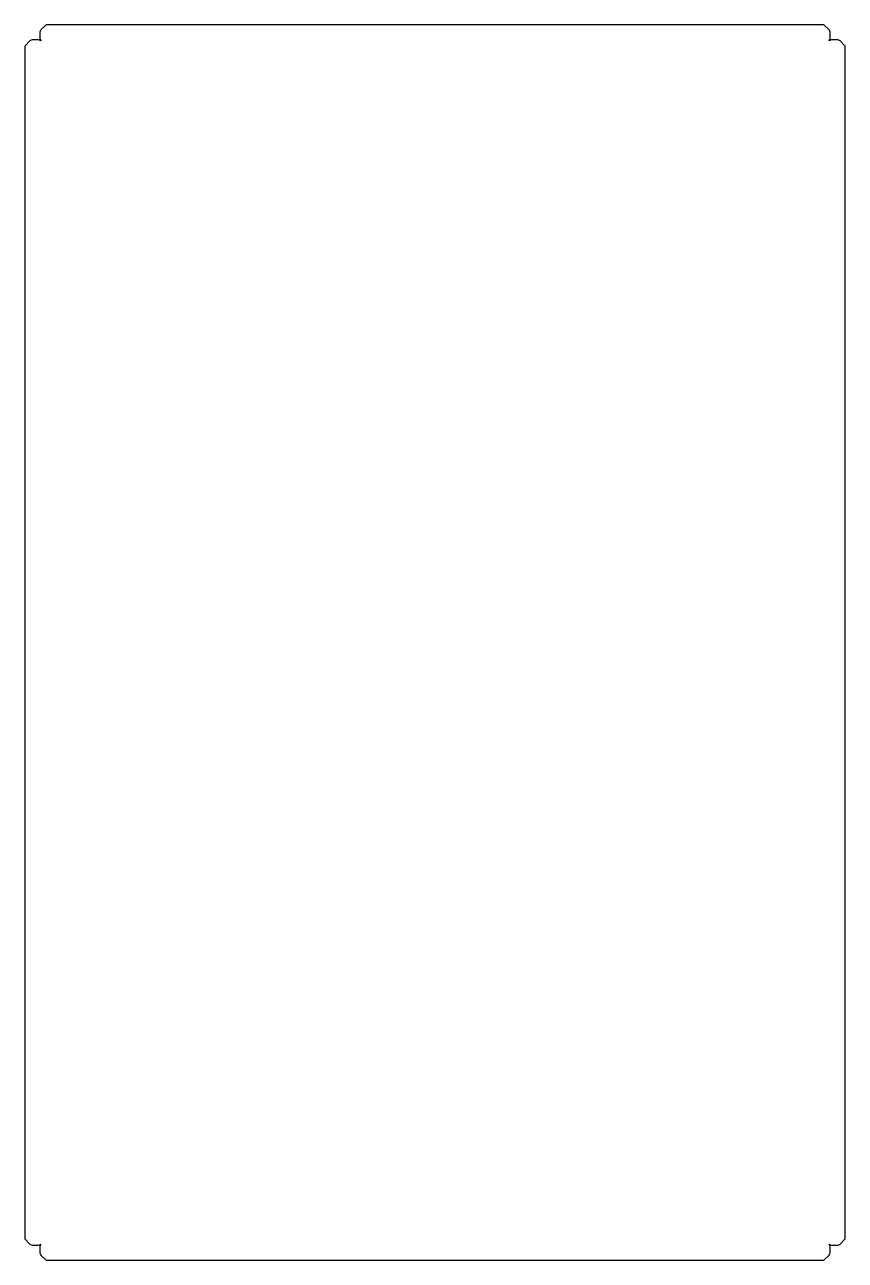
# Model space of a CAD drawing. Header units: millimetres. Extents: x -21 to 768, y 0 to 1189.
import ezdxf

# ---------------------------------------------------------------- set-up
doc = ezdxf.new("R2010")
doc.units = ezdxf.units.MM

msp = doc.modelspace()

# ---------------------------------------------------------------- linework, layer by layer
at = {"layer": 'OUTER_PROFILES'}
for p, q in [((747.9, 1189), (0, 1189)), ((752.9, 1184), (747.9, 1189)), ((-6, 1181.8), (-6, 1175.8)), ((0, 1189), (-5, 1184)), ((753.9, 1175.8), (753.9, 1181.8)), ((-15.6, 1173.5), (-20.6, 1168.5)), ((-20.6, 1168.5), (-20.6, 20.6)), ((-7.3, 1174.5), (-13.3, 1174.5)), ((-5, 1173.5), (-5.1, 1173.5)), ((752.9, 1173.5), (752.9, 1173.5)), ((761.2, 1174.5), (755.2, 1174.5)), ((768.5, 1168.5), (763.5, 1173.5)), ((768.5, 20.6), (768.5, 1168.5)), ((-20.6, 20.6), (-15.6, 15.6)), ((-13.3, 14.6), (-7.3, 14.6)), ((-6, 13.3), (-6, 7.3)), ((-5.1, 15.6), (-5, 15.5)), ((752.9, 15.5), (752.9, 15.6)), ((753.9, 7.3), (753.9, 13.3)), ((755.2, 14.6), (761.2, 14.6)), ((763.5, 15.6), (768.5, 20.6)), ((-5, 5), (0, 0)), ((0, 0), (747.9, 0)), ((747.9, 0), (752.9, 5))]:
    msp.add_line(p, q, dxfattribs=at)
for points, knots in [([(-5, 1184), (-5.5, 1183.3), (-5.9, 1182.6), (-6, 1181.9), (-6, 1181.9), (-6, 1181.8), (-6, 1181.8)], [1.570796, 1.570796, 1.570796, 1.570796, 3.043762, 3.043762, 3.043762, 3.141593, 3.141593, 3.141593, 3.141593]), ([(753.9, 1181.8), (753.9, 1181.8), (753.9, 1181.9), (753.9, 1181.9), (753.8, 1182.6), (753.3, 1183.3), (752.9, 1184)], [-3.141593, -3.141593, -3.141593, -3.141593, -3.043762, -3.043762, -3.043762, -1.570796, -1.570796, -1.570796, -1.570796]), ([(-13.3, 1174.5), (-13.4, 1174.5), (-13.4, 1174.5), (-13.5, 1174.4), (-14.2, 1174.4), (-14.9, 1173.9), (-15.6, 1173.5)], [-3.141593, -3.141593, -3.141593, -3.141593, -3.043762, -3.043762, -3.043762, -1.570796, -1.570796, -1.570796, -1.570796]), ([(-5.1, 1173.5), (-5.1, 1173.5), (-5.2, 1173.5), (-5.2, 1173.6), (-5.9, 1174), (-6.6, 1174.5), (-7.3, 1174.5)], [1.570796, 1.570796, 1.570796, 1.570796, 1.668627, 1.668627, 1.668627, 3.141593, 3.141593, 3.141593, 3.141593]), ([(-6, 1175.8), (-6, 1175.1), (-5.6, 1174.4), (-5.1, 1173.7), (-5.1, 1173.6), (-5, 1173.6), (-5, 1173.5)], [-3.141593, -3.141593, -3.141593, -3.141593, -1.668627, -1.668627, -1.668627, -1.570796, -1.570796, -1.570796, -1.570796]), ([(752.9, 1173.5), (752.9, 1173.6), (752.9, 1173.6), (753, 1173.7), (753.4, 1174.4), (753.9, 1175.1), (753.9, 1175.8)], [1.570796, 1.570796, 1.570796, 1.570796, 1.668627, 1.668627, 1.668627, 3.141593, 3.141593, 3.141593, 3.141593]), ([(755.2, 1174.5), (754.5, 1174.5), (753.8, 1174), (753.1, 1173.6), (753, 1173.5), (753, 1173.5), (752.9, 1173.5)], [-3.141593, -3.141593, -3.141593, -3.141593, -1.668627, -1.668627, -1.668627, -1.570796, -1.570796, -1.570796, -1.570796]), ([(763.5, 1173.5), (762.7, 1173.9), (762, 1174.4), (761.3, 1174.4), (761.3, 1174.5), (761.2, 1174.5), (761.2, 1174.5)], [1.570796, 1.570796, 1.570796, 1.570796, 3.043762, 3.043762, 3.043762, 3.141593, 3.141593, 3.141593, 3.141593]), ([(-15.6, 15.6), (-14.9, 15.1), (-14.2, 14.6), (-13.5, 14.6), (-13.4, 14.6), (-13.4, 14.6), (-13.3, 14.6)], [1.570796, 1.570796, 1.570796, 1.570796, 3.043762, 3.043762, 3.043762, 3.141593, 3.141593, 3.141593, 3.141593]), ([(-7.3, 14.6), (-6.6, 14.6), (-5.9, 15), (-5.2, 15.5), (-5.2, 15.5), (-5.1, 15.6), (-5.1, 15.6)], [-3.141593, -3.141593, -3.141593, -3.141593, -1.668627, -1.668627, -1.668627, -1.570796, -1.570796, -1.570796, -1.570796]), ([(-5, 15.5), (-5, 15.5), (-5.1, 15.4), (-5.1, 15.4), (-5.6, 14.7), (-6, 14), (-6, 13.3)], [1.570796, 1.570796, 1.570796, 1.570796, 1.668627, 1.668627, 1.668627, 3.141593, 3.141593, 3.141593, 3.141593]), ([(752.9, 15.6), (753, 15.6), (753, 15.5), (753.1, 15.5), (753.8, 15), (754.5, 14.6), (755.2, 14.6)], [1.570796, 1.570796, 1.570796, 1.570796, 1.668627, 1.668627, 1.668627, 3.141593, 3.141593, 3.141593, 3.141593]), ([(753.9, 13.3), (753.9, 14), (753.4, 14.7), (753, 15.4), (752.9, 15.4), (752.9, 15.5), (752.9, 15.5)], [-3.141593, -3.141593, -3.141593, -3.141593, -1.668627, -1.668627, -1.668627, -1.570796, -1.570796, -1.570796, -1.570796]), ([(761.2, 14.6), (761.2, 14.6), (761.3, 14.6), (761.3, 14.6), (762, 14.6), (762.7, 15.1), (763.5, 15.6)], [-3.141593, -3.141593, -3.141593, -3.141593, -3.043762, -3.043762, -3.043762, -1.570796, -1.570796, -1.570796, -1.570796]), ([(-6, 7.3), (-6, 7.2), (-6, 7.2), (-6, 7.1), (-5.9, 6.4), (-5.5, 5.7), (-5, 5)], [-3.141593, -3.141593, -3.141593, -3.141593, -3.043762, -3.043762, -3.043762, -1.570796, -1.570796, -1.570796, -1.570796]), ([(752.9, 5), (753.3, 5.7), (753.8, 6.4), (753.9, 7.1), (753.9, 7.2), (753.9, 7.2), (753.9, 7.3)], [1.570796, 1.570796, 1.570796, 1.570796, 3.043762, 3.043762, 3.043762, 3.141593, 3.141593, 3.141593, 3.141593])]:
    msp.add_open_spline(points, degree=3, knots=knots, dxfattribs=at)

doc.saveas('drawing.dxf')
